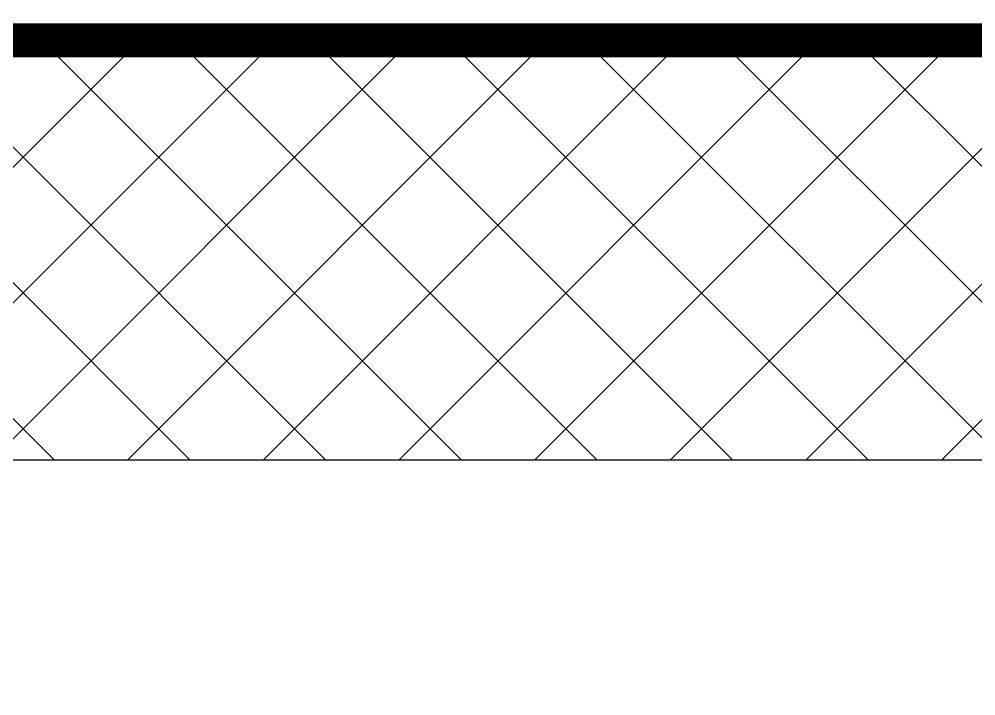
# Model space of a CAD drawing. Header units: millimetres. Extents: x -1562 to 49121, y -21091 to 0.
# Drawn here: x 47890.4 to 47946.5, y -6574.4 to -6534.7 of the extents above; entities that cross this region are included whole.
import ezdxf

# ---------------------------------------------------------------- set-up
doc = ezdxf.new("R2010")
doc.units = ezdxf.units.MM
doc.header["$MEASUREMENT"] = 0
doc.linetypes.add('DASHED', pattern=[19.049999999999997, 12.7, -6.35])
for name, color, linetype in [('-TSD Section Insulation', 11, 'Continuous'), ('LLS_Ins Foundation', 7, 'Continuous'), ('LLS_Membranes', 124, 'Continuous'), ('WIN_DOORS', 4, 'Continuous')]:
    doc.layers.add(name, color=color, linetype=linetype)
doc.layers.add('PDF_Geometry', color=7, linetype='Continuous', true_color=0x5a5a5a)

msp = doc.modelspace()

# ---------------------------------------------------------------- hatches: boundary and pattern name
at = {"layer": '-TSD Section Insulation', "transparency": 33554564}
h = msp.add_hatch(dxfattribs=at)
h.set_pattern_fill('AR-CONC', color=11, scale=15, angle=135)
h.set_pattern_definition([(185, (-93196.60695928217, 4810.599805180387), (-69.42106182179512, 82.7327998758331), [11.25, -123.75]), (130, (-93196.60695928217, 4810.599805180387), (-65.0652224397041, -94.49882510863287), [9, -99]), (235.45144446, (-93202.39204773532, 4817.494205014616), (-134.486283199839, -11.76602465069399), [9.561028799999999, -105.1713168]), (181.1842, (-93217.82016271776, 4789.386601744784), (-95.64206643217778, 130.7540081919492), [16.87499999999994, -185.6249999999995]), (231.6356354900001, (-93225.79032790345, 4800.282769204914), (-202.4567502286343, -4.185010257656444), [14.3415513, -157.757064]), (126.18416399, (-93217.82016271776, 4789.386601744784), (-202.4567501094144, -4.18501026984292), [13.49999999999997, -148.5000001499995]), (156, (-93223.12346357665, 4805.29650432149), (-20.60737147016548, 106.0157358171454), [11.25, -123.75]), (101, (-93223.12346357665, 4805.29650432149), (-102.721265309815, -51.10628895929311), [8.999999999999998, -98.99999999999999]), (206.45144474, (-93224.84074451965, 4814.131148912955), (-123.3286358375592, 54.90944624957298), [9.5610285, -105.1713168]), (172.5, (-93196.60695928217, 4810.599805180387), (-36.59847264188208, -34.01897779595102), [0, -97.8, 0, -100.5, 0, -99.375]), (142.5, (-93196.60695928217, 4810.599805180387), (-69.7364174850545, -13.93094133036901), [0, -57.3, 0, -95.55, 0, -37.875]), (102.4999999999999, (-93172.95423745147, 4786.947083349685), (-54.22811427222909, 59.01272509788091), [0, -37.5, 0, -117, 0, -155.25]), (92.49999999999977, (-93162.34763573365, 4776.340481631891), (-72.47397103109233, 51.23849747976993), [0, -48.75, 0, -77.69999999999999, 0, -110.25])])
h.paths.add_polyline_path([(47221.11650970786, -6657.209886066677), (47221.11650970786, -6637.451562485967), (47186.71771849549, -6627.84840980318), (47245.52133052226, -6627.84840980321), (47221.11650970786, -6618.59470799637), (47221.11650970786, -6511.414102777508), (47809.14102605516, -6511.421799987033), (47816.44102104614, -6560.570773888716), (48007.24497328791, -6560.570774028761), (47975.34575775784, -6759.596601385688), (47392.04830125412, -6762.269012602734), (47392.04830125412, -6661.402491312681)])
at = {"layer": 'WIN_DOORS', "true_color": 0xf8991e, "transparency": 33554551}
h = msp.add_hatch(dxfattribs=at)
h.set_pattern_fill('ANSI37', color=30, scale=45)
h.set_pattern_definition([(45, (-151026.92686501, -130644.0634261997), (-3.97747564417433, 3.97747564417433), []), (135, (-151026.92686501, -130644.0634261997), (-3.97747564417433, -3.97747564417433), [])])
h.paths.add_polyline_path([(48095.94063077649, -6535.989640081302), (48095.94063077649, -6560.570773888689), (47816.44102104614, -6560.570773888716), (47816.44102104614, -6535.989640081289)])

# ---------------------------------------------------------------- linework, layer by layer
at = {"layer": 'LLS_Ins Foundation', "elevation": -9.64466806029528e-09}
msp.add_lwpolyline([(47221.11650970786, -6511.423405317317), (47816.44102104614, -6511.42218853255), (47816.44102104614, -6560.570774028761), (48007.24497328791, -6560.570774028761)], dxfattribs=at)
at = {"layer": 'LLS_Membranes', "color": 146, "linetype": 'DASHED', "lineweight": 25, "ltscale": 35, "true_color": 0x105689, "transparency": 33554687, "const_width": 2}
msp.add_lwpolyline([(47819.44102104614, -6513.046799987033), (47819.4410210237, -6535.989640187576), (48095.94063100065, -6535.989640180065), (48095.94063122482, -6570.997707811015), (48101.54332686551, -6587.51125680133), (48101.54332686551, -6668.309824723447)], dxfattribs=at)
at = {"layer": 'PDF_Geometry', "color": 141, "lineweight": 25, "true_color": 0x7edfff, "transparency": 33554687, "elevation": -8.746058099973197e-09}
msp.add_lwpolyline([(48095.94063077649, -6560.570774093861), (48095.94063077649, -6535.989640286434), (47816.44102104614, -6535.989640081289), (47816.44102104614, -6560.570773888716)], close=True, dxfattribs=at)

doc.saveas('drawing.dxf')
